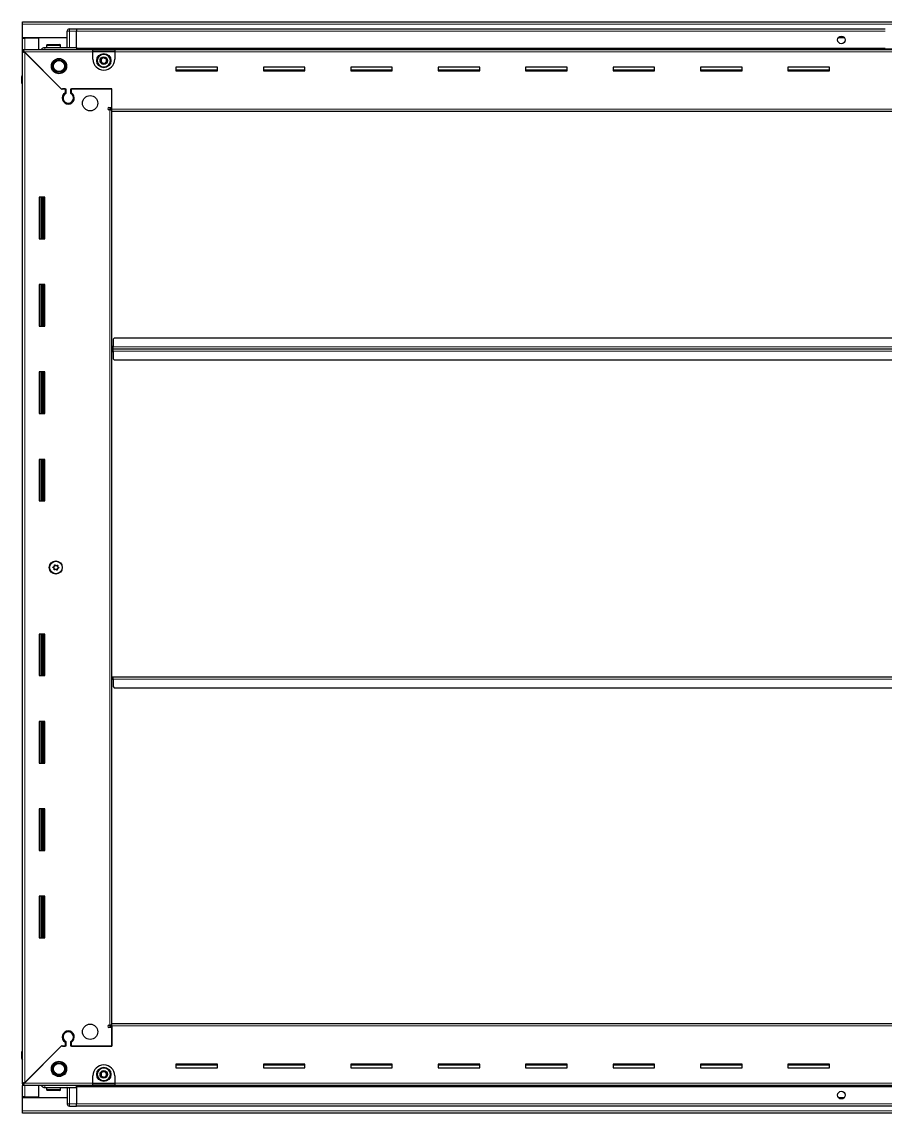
# Model space of a CAD drawing. Header units: millimetres. Extents: x 1132 to 6835, y -1094 to 2173.
# Drawn here: x 5159 to 5949, y 948 to 1947 of the extents above; entities that cross this region are included whole.
import ezdxf

# ---------------------------------------------------------------- set-up
doc = ezdxf.new("R2010")
doc.units = ezdxf.units.MM

msp = doc.modelspace()

# ---------------------------------------------------------------- linework, layer by layer
at = {"color": 7, "linetype": 'Continuous', "lineweight": 25}
for p, q in [((5159.87, 1946.6), (6758.87, 1946.6)), ((5159.87, 1944.5), (5159.87, 1946.6)), ((5159.87, 1932.1), (5159.87, 1944.5)), ((5200.87, 1923.1), (5200.87, 1938.1)), ((5201.55, 1939.6), (5201.55, 1939.6)), ((5202.87, 1940.1), (5209.37, 1940.1)), ((5202.87, 1940.1), (5209.37, 1940.1)), ((5209.37, 1940.1), (5209.37, 1940.1)), ((5209.37, 1940.1), (5209.37, 1940.1)), ((5209.37, 1940.1), (5209.37, 1938.1)), ((5949.37, 1939.95), (5209.37, 1939.95)), ((5209.37, 1923.1), (5209.37, 1938.1)), ((5200.87, 1932.1), (5159.87, 1932.1)), ((5159.87, 1931.6), (5159.87, 1932.1)), ((5159.87, 1921.35), (5159.87, 1931.6)), ((5159.87, 1931.6), (5161.97, 1931.6)), ((5161.37, 1931.6), (5161.37, 1932.1)), ((5174.87, 1931.6), (5161.97, 1931.6)), ((5174.87, 1921.35), (5174.87, 1931.6)), ((5912.24, 1932.1), (5906.5, 1932.1)), ((5159.87, 1919.85), (5159.87, 1921.35)), ((5159.87, 1921.35), (5160.87, 1921.35)), ((5159.87, 1919.35), (5159.87, 1919.85)), ((5159.87, 1919.85), (5160.87, 1919.85)), ((5159.87, 974.85), (5159.87, 1919.35)), ((5161.37, 1919.35), (5159.87, 1919.35)), ((5160.87, 1921.35), (5224.37, 1921.35)), ((5160.87, 1919.85), (5160.87, 1921.35)), ((5161.47, 1919.25), (5195.37, 1885.35)), ((5196.07, 1884.65), (5161.97, 1918.75)), ((5180.37, 1923.1), (5209.37, 1923.1)), ((5181.87, 1925), (5181.87, 1923.1)), ((5182.67, 1925.8), (5194.07, 1925.8)), ((5194.87, 1923.1), (5194.87, 1925)), ((5209.37, 1923.1), (5209.37, 1922.6)), ((5209.37, 1921.95), (6709.37, 1921.95)), ((5224.37, 1919.25), (5224.37, 1921.35)), ((5224.37, 1921.35), (5244.37, 1921.35)), ((5224.37, 1919.85), (5244.37, 1919.85)), ((5224.37, 1912.35), (5224.37, 1919.25)), ((5244.37, 1921.35), (6674.37, 1921.35)), ((5244.37, 1921.35), (5244.37, 1919.25)), ((5244.37, 1919.25), (5244.37, 1912.35)), ((5338.37, 1905.1), (5300.37, 1905.1)), ((5300.37, 1905.1), (5300.37, 1901.6)), ((5338.37, 1902.35), (5300.37, 1902.35)), ((5300.37, 1901.6), (5338.37, 1901.6)), ((5338.37, 1901.6), (5338.37, 1905.1)), ((5418.37, 1905.1), (5380.37, 1905.1)), ((5380.37, 1905.1), (5380.37, 1901.6)), ((5418.37, 1902.35), (5380.37, 1902.35)), ((5380.37, 1901.6), (5418.37, 1901.6)), ((5418.37, 1901.6), (5418.37, 1905.1)), ((5498.37, 1905.1), (5460.37, 1905.1)), ((5460.37, 1905.1), (5460.37, 1901.6)), ((5498.37, 1902.35), (5460.37, 1902.35)), ((5460.37, 1901.6), (5498.37, 1901.6)), ((5498.37, 1901.6), (5498.37, 1905.1)), ((5578.37, 1905.1), (5540.37, 1905.1)), ((5540.37, 1905.1), (5540.37, 1901.6)), ((5578.37, 1902.35), (5540.37, 1902.35)), ((5540.37, 1901.6), (5578.37, 1901.6)), ((5578.37, 1901.6), (5578.37, 1905.1)), ((5658.37, 1905.1), (5620.37, 1905.1)), ((5620.37, 1905.1), (5620.37, 1901.6)), ((5658.37, 1902.35), (5620.37, 1902.35)), ((5620.37, 1901.6), (5658.37, 1901.6)), ((5658.37, 1901.6), (5658.37, 1905.1)), ((5738.37, 1905.1), (5700.37, 1905.1)), ((5700.37, 1905.1), (5700.37, 1901.6)), ((5738.37, 1902.35), (5700.37, 1902.35)), ((5700.37, 1901.6), (5738.37, 1901.6)), ((5738.37, 1901.6), (5738.37, 1905.1)), ((5818.37, 1905.1), (5780.37, 1905.1)), ((5780.37, 1905.1), (5780.37, 1901.6)), ((5818.37, 1902.35), (5780.37, 1902.35)), ((5780.37, 1901.6), (5818.37, 1901.6)), ((5818.37, 1901.6), (5818.37, 1905.1)), ((5898.37, 1905.1), (5860.37, 1905.1)), ((5860.37, 1905.1), (5860.37, 1901.6)), ((5898.37, 1902.35), (5860.37, 1902.35)), ((5860.37, 1901.6), (5898.37, 1901.6)), ((5898.37, 1901.6), (5898.37, 1905.1)), ((5159.37, 1896.6), (5159.37, 1890.1)), ((5159.37, 1890.1), (5159.37, 1896.6)), ((5159.37, 1890.1), (5159.37, 1890.1)), ((5159.87, 1890.1), (5159.37, 1890.1)), ((5159.52, 1890.1), (5159.52, 1004.1)), ((5195.37, 1885.35), (5199.57, 1885.35)), ((5196.77, 1885.35), (5196.07, 1884.65)), ((5198.87, 1885.35), (5196.77, 1885.35)), ((5198.87, 1885.35), (5198.87, 1881.46)), ((5199.57, 1885.35), (5199.57, 1881.07)), ((5204.17, 1885.35), (5241.87, 1885.35)), ((5204.17, 1881.07), (5204.17, 1885.35)), ((5204.87, 1881.46), (5204.87, 1885.35)), ((5241.87, 1885.35), (5204.87, 1885.35)), ((5241.87, 1866.7), (5241.87, 1885.35)), ((5241.87, 1868.1), (5241.87, 1885.35)), ((5199.87, 1872.49), (5199.87, 1871.73)), ((5239.02, 1868.1), (5241.87, 1868.1)), ((5239.77, 1866.1), (5239.02, 1866.1)), ((5239.77, 1866.1), (5241.87, 1866.1)), ((5241.87, 1867.1), (5239.87, 1867.1)), ((5239.87, 1867.1), (5239.87, 1866.1)), ((5241.87, 1864.6), (5241.87, 1866.7)), ((6676.87, 1864.6), (5241.87, 1864.6)), ((5241.87, 1029.6), (5241.87, 1864.6)), ((5180.37, 1786.1), (5175.37, 1786.1)), ((5175.37, 1786.1), (5175.37, 1748.1)), ((5177.52, 1748.1), (5177.52, 1786.1)), ((5179.31, 1748.1), (5179.31, 1786.1)), ((5179.35, 1748.1), (5179.35, 1786.1)), ((5180.37, 1748.1), (5180.37, 1786.1)), ((5175.37, 1748.1), (5180.37, 1748.1)), ((5180.37, 1706.1), (5175.37, 1706.1)), ((5175.37, 1706.1), (5175.37, 1668.1)), ((5177.52, 1668.1), (5177.52, 1706.1)), ((5179.31, 1668.1), (5179.31, 1706.1)), ((5179.35, 1668.1), (5179.35, 1706.1)), ((5180.37, 1668.1), (5180.37, 1706.1)), ((5175.37, 1668.1), (5180.37, 1668.1)), ((5242.87, 1649.95), (5242.62, 1649.95)), ((5242.62, 1649.95), (5242.62, 1647.1)), ((5243.87, 1657.1), (5242.87, 1656.1)), ((5242.87, 1656.1), (5242.87, 1649.2)), ((5242.87, 1647.1), (5242.87, 1649.2)), ((6674.87, 1657.1), (5243.87, 1657.1)), ((5242.62, 1647.1), (5241.87, 1647.1)), ((5242.62, 1647.1), (5242.62, 1644.25)), ((5242.62, 1644.25), (5242.87, 1644.25)), ((5242.87, 1645), (5242.87, 1647.1)), ((6675.87, 1647.1), (5242.87, 1647.1)), ((5242.87, 1645), (5242.87, 1638.1)), ((5242.87, 1638.1), (5243.87, 1637.1)), ((5243.87, 1637.1), (6674.87, 1637.1)), ((5180.37, 1626.1), (5175.37, 1626.1)), ((5175.37, 1626.1), (5175.37, 1588.1)), ((5177.52, 1588.1), (5177.52, 1626.1)), ((5179.31, 1588.1), (5179.31, 1626.1)), ((5179.35, 1588.1), (5179.35, 1626.1)), ((5180.37, 1588.1), (5180.37, 1626.1)), ((5175.37, 1588.1), (5180.37, 1588.1)), ((5180.37, 1546.1), (5175.37, 1546.1)), ((5175.37, 1546.1), (5175.37, 1508.1)), ((5177.52, 1508.1), (5177.52, 1546.1)), ((5179.31, 1508.1), (5179.31, 1546.1)), ((5179.35, 1508.1), (5179.35, 1546.1)), ((5180.37, 1508.1), (5180.37, 1546.1)), ((5175.37, 1508.1), (5180.37, 1508.1)), ((5180.37, 1386.1), (5175.37, 1386.1)), ((5175.37, 1386.1), (5175.37, 1348.1)), ((5177.52, 1348.1), (5177.52, 1386.1)), ((5179.31, 1348.1), (5179.31, 1386.1)), ((5179.35, 1348.1), (5179.35, 1386.1)), ((5180.37, 1348.1), (5180.37, 1386.1)), ((5175.37, 1348.1), (5180.37, 1348.1)), ((5241.87, 1347.1), (5242.62, 1347.1)), ((5242.62, 1347.1), (5242.62, 1344.25)), ((5242.62, 1344.25), (5242.87, 1344.25)), ((5242.87, 1345), (5242.87, 1347.1)), ((5242.87, 1347.1), (6675.87, 1347.1)), ((5242.87, 1345), (5242.87, 1338.1)), ((5242.87, 1338.1), (5243.87, 1337.1)), ((5243.87, 1337.1), (6674.87, 1337.1)), ((5180.37, 1306.1), (5175.37, 1306.1)), ((5175.37, 1306.1), (5175.37, 1268.1)), ((5177.52, 1268.1), (5177.52, 1306.1)), ((5179.31, 1268.1), (5179.31, 1306.1)), ((5179.35, 1268.1), (5179.35, 1306.1)), ((5180.37, 1268.1), (5180.37, 1306.1)), ((5175.37, 1268.1), (5180.37, 1268.1)), ((5180.37, 1226.1), (5175.37, 1226.1)), ((5175.37, 1226.1), (5175.37, 1188.1)), ((5177.52, 1188.1), (5177.52, 1226.1)), ((5179.31, 1188.1), (5179.31, 1226.1)), ((5179.35, 1188.1), (5179.35, 1226.1)), ((5180.37, 1188.1), (5180.37, 1226.1)), ((5175.37, 1188.1), (5180.37, 1188.1)), ((5180.37, 1146.1), (5175.37, 1146.1)), ((5175.37, 1146.1), (5175.37, 1108.1)), ((5177.52, 1108.1), (5177.52, 1146.1)), ((5179.31, 1108.1), (5179.31, 1146.1)), ((5179.35, 1108.1), (5179.35, 1146.1)), ((5180.37, 1108.1), (5180.37, 1146.1)), ((5175.37, 1108.1), (5180.37, 1108.1)), ((5241.87, 1027.5), (5241.87, 1029.6)), ((5241.87, 1029.6), (6676.87, 1029.6)), ((5199.87, 1022.48), (5199.87, 1021.72)), ((5239.02, 1028.1), (5239.77, 1028.1)), ((5241.87, 1026.1), (5239.02, 1026.1)), ((5241.87, 1028.1), (5239.77, 1028.1)), ((5239.87, 1028.1), (5239.87, 1027.1)), ((5239.87, 1027.1), (5241.87, 1027.1)), ((5241.87, 1027.5), (5241.87, 1008.85)), ((5241.87, 1008.85), (5241.87, 1026.1)), ((5161.97, 975.45), (5196.07, 1009.55)), ((5196.07, 1009.55), (5196.77, 1008.85)), ((5198.87, 1012.74), (5198.87, 1008.85)), ((5199.57, 1013.14), (5199.57, 1008.85)), ((5204.17, 1008.85), (5204.17, 1013.14)), ((5204.87, 1008.85), (5204.87, 1012.74)), ((5159.37, 997.6), (5159.37, 1004.1)), ((5159.37, 1004.1), (5159.37, 1004.1)), ((5159.37, 1004.1), (5159.37, 1004.1)), ((5159.37, 1004.1), (5159.37, 997.6)), ((5159.87, 1004.1), (5159.37, 1004.1)), ((5195.37, 1008.85), (5161.47, 974.95)), ((5199.57, 1008.85), (5195.37, 1008.85)), ((5196.77, 1008.85), (5198.87, 1008.85)), ((5241.87, 1008.85), (5204.17, 1008.85)), ((5204.87, 1008.85), (5241.87, 1008.85)), ((5159.87, 996.28), (5159.87, 996.28)), ((5338.37, 992.6), (5300.37, 992.6)), ((5300.37, 992.6), (5300.37, 989.1)), ((5300.37, 991.85), (5338.37, 991.85)), ((5300.37, 989.1), (5338.37, 989.1)), ((5338.37, 989.1), (5338.37, 992.6)), ((5418.37, 992.6), (5380.37, 992.6)), ((5380.37, 992.6), (5380.37, 989.1)), ((5380.37, 991.85), (5418.37, 991.85)), ((5380.37, 989.1), (5418.37, 989.1)), ((5418.37, 989.1), (5418.37, 992.6)), ((5498.37, 992.6), (5460.37, 992.6)), ((5460.37, 992.6), (5460.37, 989.1)), ((5460.37, 991.85), (5498.37, 991.85)), ((5460.37, 989.1), (5498.37, 989.1)), ((5498.37, 989.1), (5498.37, 992.6)), ((5578.37, 992.6), (5540.37, 992.6)), ((5540.37, 992.6), (5540.37, 989.1)), ((5540.37, 991.85), (5578.37, 991.85)), ((5540.37, 989.1), (5578.37, 989.1)), ((5578.37, 989.1), (5578.37, 992.6)), ((5658.37, 992.6), (5620.37, 992.6)), ((5620.37, 992.6), (5620.37, 989.1)), ((5620.37, 991.85), (5658.37, 991.85)), ((5620.37, 989.1), (5658.37, 989.1)), ((5658.37, 989.1), (5658.37, 992.6)), ((5738.37, 992.6), (5700.37, 992.6)), ((5700.37, 992.6), (5700.37, 989.1)), ((5700.37, 991.85), (5738.37, 991.85)), ((5700.37, 989.1), (5738.37, 989.1)), ((5738.37, 989.1), (5738.37, 992.6)), ((5818.37, 992.6), (5780.37, 992.6)), ((5780.37, 992.6), (5780.37, 989.1)), ((5780.37, 991.85), (5818.37, 991.85)), ((5780.37, 989.1), (5818.37, 989.1)), ((5818.37, 989.1), (5818.37, 992.6)), ((5898.37, 992.6), (5860.37, 992.6)), ((5860.37, 992.6), (5860.37, 989.1)), ((5860.37, 991.85), (5898.37, 991.85)), ((5860.37, 989.1), (5898.37, 989.1)), ((5898.37, 989.1), (5898.37, 992.6)), ((5224.37, 974.95), (5224.37, 981.85)), ((5244.37, 981.85), (5244.37, 974.95)), ((5159.87, 974.35), (5159.87, 974.85)), ((5161.37, 974.85), (5159.87, 974.85)), ((5159.87, 974.35), (5159.87, 972.85)), ((5160.87, 974.35), (5159.87, 974.35)), ((5159.87, 962.6), (5159.87, 972.85)), ((5160.87, 972.85), (5159.87, 972.85)), ((5160.87, 974.35), (5160.87, 972.85)), ((5224.37, 972.85), (5160.87, 972.85)), ((5174.87, 962.6), (5174.87, 972.85)), ((5180.37, 971.1), (5209.37, 971.1)), ((5181.87, 971.1), (5181.87, 969.2)), ((5194.87, 969.2), (5194.87, 971.1)), ((5200.87, 971.1), (5200.87, 956.1)), ((6709.37, 972.25), (5209.37, 972.25)), ((5209.37, 971.1), (5209.37, 971.6)), ((5209.37, 971.1), (5209.37, 956.1)), ((5224.37, 972.85), (5224.37, 974.95)), ((5244.37, 974.35), (5224.37, 974.35)), ((5244.37, 972.85), (5224.37, 972.85)), ((5244.37, 974.95), (5244.37, 972.85)), ((6674.37, 972.85), (5244.37, 972.85)), ((5161.97, 962.6), (5159.87, 962.6)), ((5159.87, 962.1), (5159.87, 962.6)), ((5159.87, 949.7), (5159.87, 962.1)), ((5159.87, 962.1), (5200.87, 962.1)), ((5161.37, 962.1), (5161.37, 962.6)), ((5161.97, 962.6), (5174.87, 962.6)), ((5186.44, 968.4), (5182.67, 968.4)), ((5194.07, 968.4), (5186.44, 968.4)), ((5906.5, 962.1), (5912.24, 962.1)), ((5159.87, 947.6), (5159.87, 949.7)), ((5200.87, 956.1), (5200.87, 956.1)), ((5202.87, 954.1), (5209.37, 954.1)), ((5202.87, 954.1), (5209.37, 954.1)), ((5209.37, 954.1), (5209.37, 956.1)), ((5209.37, 954.25), (6709.37, 954.25)), ((5209.37, 954.1), (5209.37, 954.1)), ((6758.87, 947.6), (5159.87, 947.6))]:
    msp.add_line(p, q, dxfattribs=at)
at = {"color": 8, "linetype": 'Continuous', "lineweight": 18}
for p, q in [((6758.87, 1944.5), (5159.87, 1944.5)), ((5200.87, 1938.1), (5202.87, 1938.1)), ((5202.87, 1940.1), (5202.87, 1938.1)), ((5202.87, 1938.1), (5202.87, 1923.1)), ((5209.37, 1938.1), (5202.87, 1938.1)), ((5161.97, 1931.6), (5161.97, 1932.1)), ((5161.97, 1921.35), (5161.97, 1931.6)), ((5949.37, 1937.95), (5209.37, 1937.95)), ((5224.37, 1919.25), (5161.47, 1919.25)), ((5161.97, 1918.75), (5161.97, 975.45)), ((5181.87, 1925), (5194.87, 1925)), ((5949.37, 1922.6), (5209.37, 1922.6)), ((6709.37, 1921.37), (5209.37, 1921.37)), ((5224.37, 1919.25), (5244.37, 1919.25)), ((6674.37, 1919.25), (5244.37, 1919.25)), ((5159.87, 1896.6), (5159.37, 1896.6)), ((5239.77, 1028.1), (5239.77, 1866.1)), ((5241.87, 1866.7), (6676.87, 1866.7)), ((5176.87, 1786.1), (5176.87, 1748.1)), ((5178.1, 1786.1), (5178.1, 1748.1)), ((5176.87, 1706.1), (5176.87, 1668.1)), ((5178.1, 1706.1), (5178.1, 1668.1)), ((6675.87, 1649.2), (5242.87, 1649.2)), ((5242.87, 1645), (6675.87, 1645)), ((5176.87, 1626.1), (5176.87, 1588.1)), ((5178.1, 1626.1), (5178.1, 1588.1)), ((5176.87, 1546.1), (5176.87, 1508.1)), ((5178.1, 1546.1), (5178.1, 1508.1)), ((5176.87, 1386.1), (5176.87, 1348.1)), ((5178.1, 1386.1), (5178.1, 1348.1)), ((5242.87, 1345), (6675.87, 1345)), ((5176.87, 1306.1), (5176.87, 1268.1)), ((5178.1, 1306.1), (5178.1, 1268.1)), ((5176.87, 1226.1), (5176.87, 1188.1)), ((5178.1, 1226.1), (5178.1, 1188.1)), ((5176.87, 1146.1), (5176.87, 1108.1)), ((5178.1, 1146.1), (5178.1, 1108.1)), ((6676.87, 1027.5), (5241.87, 1027.5)), ((5159.87, 997.6), (5159.37, 997.6)), ((5161.47, 974.95), (5224.37, 974.95)), ((5161.97, 962.6), (5161.97, 972.85)), ((5186.17, 969.2), (5181.87, 969.2)), ((5194.87, 969.2), (5186.17, 969.2)), ((5202.87, 956.1), (5202.87, 971.1)), ((5209.37, 972.84), (6709.37, 972.84)), ((5209.37, 971.6), (6709.37, 971.6)), ((5244.37, 974.95), (5224.37, 974.95)), ((5244.37, 974.95), (6674.37, 974.95)), ((5161.97, 962.1), (5161.97, 962.6)), ((6758.87, 949.7), (5159.87, 949.7)), ((5200.87, 956.1), (5202.87, 956.1)), ((5202.87, 954.1), (5202.87, 956.1)), ((5209.37, 956.1), (5202.87, 956.1)), ((5209.37, 956.25), (6709.37, 956.25))]:
    msp.add_line(p, q, dxfattribs=at)
at = {"color": 7, "linetype": 'Continuous', "lineweight": 25}
for centre, radius in [((5909.37, 1930.1), 3.5), ((5193.37, 1906.1), 7), ((5193.37, 1906.1), 6.03), ((5193.37, 1906.1), 5.1), ((5234.37, 1911.1), 6.5), ((5234.37, 1911.1), 3.46), ((5221.87, 1872.1), 7), ((5190.37, 1447.1), 6), ((5190.52, 1447.1), 5.79), ((5190.52, 1447.1), 1.85), ((5221.87, 1022.1), 7), ((5193.37, 988.1), 7), ((5193.37, 988.1), 6.03), ((5193.37, 988.1), 5.1), ((5234.37, 983.1), 6.5), ((5234.37, 983.1), 3.46), ((5909.37, 964.1), 3.5)]:
    msp.add_circle(centre, radius, dxfattribs=at)
at = {"color": 8, "linetype": 'Continuous', "lineweight": 18}
for centre in [(5234.37, 1911.1), (5234.37, 983.1)]:
    msp.add_circle(centre, 5.7, dxfattribs=at)
at = {"color": 7, "linetype": 'Continuous', "lineweight": 25}
for centre, radius, start, end in [((5202.87, 1938.1), 2, 90, 180), ((5202.87, 1938.1), 2, 131.40962, 180), ((5202.87, 1938.1), 2, 90, 131.40962), ((5182.67, 1925), 0.8, 90, 180), ((5194.07, 1925), 0.8, 0, 90), ((5200.67, 1923.3), 0.2, 270, 0), ((5234.37, 1912.35), 10, 180, 270), ((5234.37, 1911.1), 2.5, 134.01559, 194.01559), ((5234.37, 1911.1), 2.5, 194.01559, 254.01559), ((5234.37, 1911.1), 2.5, 74.01559, 134.01559), ((5234.37, 1911.1), 2.5, 254.01559, 314.01559), ((5234.37, 1912.35), 10, 270, 0), ((5234.37, 1911.1), 2.5, 14.01559, 74.01559), ((5234.37, 1911.1), 2.5, 314.01559, 14.01559), ((5161.37, 1896.6), 2, 138.57492, 180), ((5161.37, 1896.6), 2, 138.59038, 180), ((5201.87, 1876.85), 5.5, 123.05573, 56.94427), ((5201.87, 1876.85), 4.8, 118.63099, 61.36901), ((5239.02, 1867.1), 1, 90, 270), ((5201.87, 1017.35), 5.5, 303.05573, 236.94427), ((5201.87, 1017.35), 4.8, 298.63099, 241.36901), ((5239.02, 1027.1), 1, 90, 270), ((5161.37, 997.6), 2, 180, 198.58003), ((5161.37, 997.6), 2, 180, 221.40962), ((5161.37, 997.6), 2, 213.94202, 221.40962), ((5234.37, 981.85), 10, 90, 180), ((5234.37, 981.85), 10, 0, 90), ((5234.37, 983.1), 2.5, 127.47401, 187.47401), ((5234.37, 983.1), 2.5, 187.47401, 247.47401), ((5234.37, 983.1), 2.5, 67.47401, 127.47401), ((5234.37, 983.1), 2.5, 247.47401, 307.47401), ((5234.37, 983.1), 2.5, 7.47401, 67.47401), ((5234.37, 983.1), 2.5, 307.47401, 7.47401), ((5182.67, 969.2), 0.8, 180, 270), ((5194.07, 969.2), 0.8, 270, 360), ((5200.67, 970.9), 0.2, 0, 90), ((5202.87, 956.1), 2, 180, 270)]:
    msp.add_arc(centre, radius, start, end, dxfattribs=at)
for points, knots in [([(5159.87, 1919.35), (5159.9, 1919.31), (5159.95, 1919.22), (5160.34, 1919.09), (5160.9, 1918.95), (5161.48, 1918.84), (5161.84, 1918.78), (5161.97, 1918.75)], [0, 0, 0, 0, 0.230255, 0.448522, 0.666786, 0.88505, 1, 1, 1, 1]), ([(5161.47, 1919.25), (5161.42, 1919.51), (5161.33, 1920), (5161.2, 1920.64), (5161.07, 1921.11), (5160.96, 1921.33), (5160.89, 1921.35), (5160.87, 1921.35)], [0, 0, 0, 0, 0.230255, 0.448522, 0.666786, 0.88505, 1, 1, 1, 1]), ([(5177.15, 1921.35), (5177.27, 1921.55), (5177.66, 1922.2), (5178.82, 1922.91), (5179.85, 1923.04), (5180.37, 1923.1)], [0, 0, 0, 0, 0.18225, 0.591125, 1, 1, 1, 1]), ([(5209.37, 1923.1), (5209.37, 1923.07), (5209.37, 1922.99), (5209.37, 1922.37), (5209.37, 1921.79), (5209.37, 1921.4), (5209.37, 1921.37)], [0, 0, 0, 0, 0.324279, 0.648558, 0.972836, 1, 1, 1, 1]), ([(5231.59, 1911.9), (5231.96, 1912.26), (5232.66, 1912.93), (5233.35, 1913.59), (5233.67, 1913.91)], [0, 0, 0, 0, 0.534686, 1, 1, 1, 1]), ([(5232.29, 1909.1), (5232.21, 1909.43), (5232.01, 1910.23), (5231.77, 1911.2), (5231.62, 1911.78), (5231.59, 1911.9)], [0, 0, 0, 0, 0.362901, 0.866875, 1, 1, 1, 1]), ([(5235.07, 1908.3), (5234.57, 1908.45), (5233.64, 1908.71), (5232.72, 1908.98), (5232.29, 1909.1)], [0, 0, 0, 0, 0.534686, 1, 1, 1, 1]), ([(5233.67, 1913.91), (5234.17, 1913.76), (5235.09, 1913.5), (5236.02, 1913.23), (5236.44, 1913.11)], [0, 0, 0, 0, 0.534686, 1, 1, 1, 1]), ([(5237.14, 1910.31), (5236.77, 1909.95), (5236.08, 1909.28), (5235.39, 1908.61), (5235.07, 1908.3)], [0, 0, 0, 0, 0.534686, 1, 1, 1, 1]), ([(5236.44, 1913.11), (5236.48, 1912.99), (5236.62, 1912.41), (5236.86, 1911.44), (5237.06, 1910.64), (5237.14, 1910.31)], [0, 0, 0, 0, 0.133125, 0.637099, 1, 1, 1, 1]), ([(5192.16, 1449.38), (5192.14, 1449.38), (5192.12, 1449.39), (5192.06, 1449.39), (5191.92, 1449.35), (5191.58, 1449.18), (5191.09, 1448.93), (5190.46, 1448.97), (5190.02, 1449.25), (5189.72, 1449.49), (5189.52, 1449.63), (5189.43, 1449.66), (5189.39, 1449.67), (5189.36, 1449.65), (5189.34, 1449.63), (5189.3, 1449.57), (5189.26, 1449.31), (5189.25, 1448.83), (5189.08, 1448.14), (5188.48, 1447.76), (5188.03, 1447.6), (5187.79, 1447.48), (5187.75, 1447.42), (5187.73, 1447.4), (5187.73, 1447.36), (5187.75, 1447.33), (5187.77, 1447.3), (5187.83, 1447.24), (5188.01, 1447.1), (5188.33, 1446.9), (5188.73, 1446.57), (5188.97, 1445.98), (5188.89, 1445.44), (5188.83, 1445.06), (5188.84, 1444.91), (5188.86, 1444.85), (5188.88, 1444.83), (5188.92, 1444.82), (5188.98, 1444.82), (5189.12, 1444.86), (5189.46, 1445.03), (5189.94, 1445.27), (5190.58, 1445.24), (5191.01, 1444.96), (5191.32, 1444.72), (5191.52, 1444.58), (5191.6, 1444.55), (5191.65, 1444.54), (5191.68, 1444.55), (5191.7, 1444.58), (5191.74, 1444.64), (5191.78, 1444.9), (5191.79, 1445.38), (5191.96, 1446.07), (5192.56, 1446.45), (5193.01, 1446.61), (5193.24, 1446.73), (5193.29, 1446.78), (5193.3, 1446.81), (5193.31, 1446.85), (5193.29, 1446.88), (5193.27, 1446.91), (5193.21, 1446.97), (5193.03, 1447.11), (5192.71, 1447.31), (5192.31, 1447.64), (5192.07, 1448.23), (5192.15, 1448.77), (5192.2, 1449.15), (5192.2, 1449.3), (5192.18, 1449.36), (5192.16, 1449.37), (5192.16, 1449.38)], [0, 0, 0, 0, 0.002009, 0.00442, 0.009365, 0.025528, 0.067705, 0.095786, 0.124646, 0.150342, 0.160519, 0.163394, 0.165697, 0.167245, 0.168874, 0.17077, 0.178606, 0.211994, 0.249994, 0.287995, 0.321383, 0.329219, 0.331115, 0.332744, 0.334292, 0.336217, 0.338535, 0.341318, 0.349662, 0.375358, 0.404217, 0.432298, 0.474475, 0.490639, 0.496669, 0.49844, 0.5, 0.502009, 0.50442, 0.509365, 0.525528, 0.567705, 0.595786, 0.624646, 0.650342, 0.660519, 0.663394, 0.665697, 0.667245, 0.668874, 0.67077, 0.678606, 0.711994, 0.749994, 0.787995, 0.821383, 0.829219, 0.831115, 0.832744, 0.834292, 0.836217, 0.838535, 0.841318, 0.849662, 0.875358, 0.904217, 0.932298, 0.974475, 0.990639, 0.996669, 0.99844, 1, 1, 1, 1]), ([(5231.7, 984.21), (5231.8, 984.29), (5232.28, 984.65), (5233.07, 985.26), (5233.72, 985.76), (5233.99, 985.97)], [0, 0, 0, 0, 0.133125, 0.637099, 1, 1, 1, 1]), ([(5232.08, 981.35), (5232.01, 981.86), (5231.89, 982.82), (5231.76, 983.77), (5231.7, 984.21)], [0, 0, 0, 0, 0.534686, 1, 1, 1, 1]), ([(5234.74, 980.24), (5234.27, 980.44), (5233.38, 980.81), (5232.49, 981.18), (5232.08, 981.35)], [0, 0, 0, 0, 0.534686, 1, 1, 1, 1]), ([(5233.99, 985.97), (5234.47, 985.77), (5235.36, 985.4), (5236.25, 985.03), (5236.66, 984.86)], [0, 0, 0, 0, 0.534686, 1, 1, 1, 1]), ([(5237.04, 982), (5236.76, 981.79), (5236.11, 981.29), (5235.32, 980.68), (5234.84, 980.32), (5234.74, 980.24)], [0, 0, 0, 0, 0.362901, 0.866875, 1, 1, 1, 1]), ([(5236.66, 984.86), (5236.73, 984.35), (5236.85, 983.39), (5236.98, 982.44), (5237.04, 982)], [0, 0, 0, 0, 0.5346859, 1, 1, 1, 1]), ([(5161.97, 975.45), (5161.72, 975.41), (5161.22, 975.32), (5160.58, 975.19), (5160.12, 975.05), (5159.9, 974.94), (5159.88, 974.88), (5159.87, 974.85)], [0, 0, 0, 0, 0.230255, 0.448522, 0.666786, 0.88505, 1, 1, 1, 1]), ([(5160.87, 972.85), (5160.91, 972.88), (5161, 972.93), (5161.14, 973.33), (5161.27, 973.88), (5161.38, 974.46), (5161.45, 974.83), (5161.47, 974.95)], [0, 0, 0, 0, 0.230255, 0.448522, 0.666786, 0.88505, 1, 1, 1, 1]), ([(5177.15, 972.85), (5177.27, 972.65), (5177.66, 972.01), (5178.82, 971.3), (5179.85, 971.17), (5180.37, 971.1)], [0, 0, 0, 0, 0.18225, 0.591125, 1, 1, 1, 1]), ([(5209.37, 971.1), (5209.37, 971.14), (5209.37, 971.22), (5209.37, 971.84), (5209.37, 972.4), (5209.37, 972.77), (5209.37, 972.78)], [0, 0, 0, 0, 0.330266, 0.660532, 0.990799, 1, 1, 1, 1])]:
    msp.add_open_spline(points, degree=3, knots=knots, dxfattribs=at)
for points in [[(5161.47, 1919.25), (5161.42, 1919.33), (5161.32, 1919.49), (5161.17, 1919.69), (5161.02, 1919.83), (5160.92, 1919.85), (5160.87, 1919.85)], [(5161.37, 1919.35), (5161.38, 1919.3), (5161.4, 1919.2), (5161.53, 1919.05), (5161.73, 1918.9), (5161.89, 1918.8), (5161.97, 1918.75)], [(5160.87, 974.35), (5160.92, 974.36), (5161.02, 974.38), (5161.17, 974.52), (5161.32, 974.72), (5161.42, 974.88), (5161.47, 974.95)], [(5161.97, 975.45), (5161.89, 975.4), (5161.73, 975.3), (5161.53, 975.15), (5161.4, 975), (5161.38, 974.9), (5161.37, 974.85)]]:
    msp.add_open_spline(points, degree=3, dxfattribs=at)
at = {"color": 8, "linetype": 'Continuous', "lineweight": 18}
for points, knots in [([(5180.37, 1923.1), (5180.37, 1923.06), (5180.37, 1922.99), (5180.37, 1922.55), (5180.37, 1922.09), (5180.37, 1921.68), (5180.37, 1921.41), (5180.37, 1921.35)], [0, 0, 0, 0, 0.3597529, 0.5534142, 0.7511852, 0.9489563, 1, 1, 1, 1]), ([(5180.37, 971.1), (5180.37, 971.15), (5180.37, 971.22), (5180.37, 971.66), (5180.37, 972.11), (5180.37, 972.53), (5180.37, 972.8), (5180.37, 972.85)], [0, 0, 0, 0, 0.359753, 0.553414, 0.751185, 0.948956, 1, 1, 1, 1])]:
    msp.add_open_spline(points, degree=3, knots=knots, dxfattribs=at)

doc.saveas('drawing.dxf')
